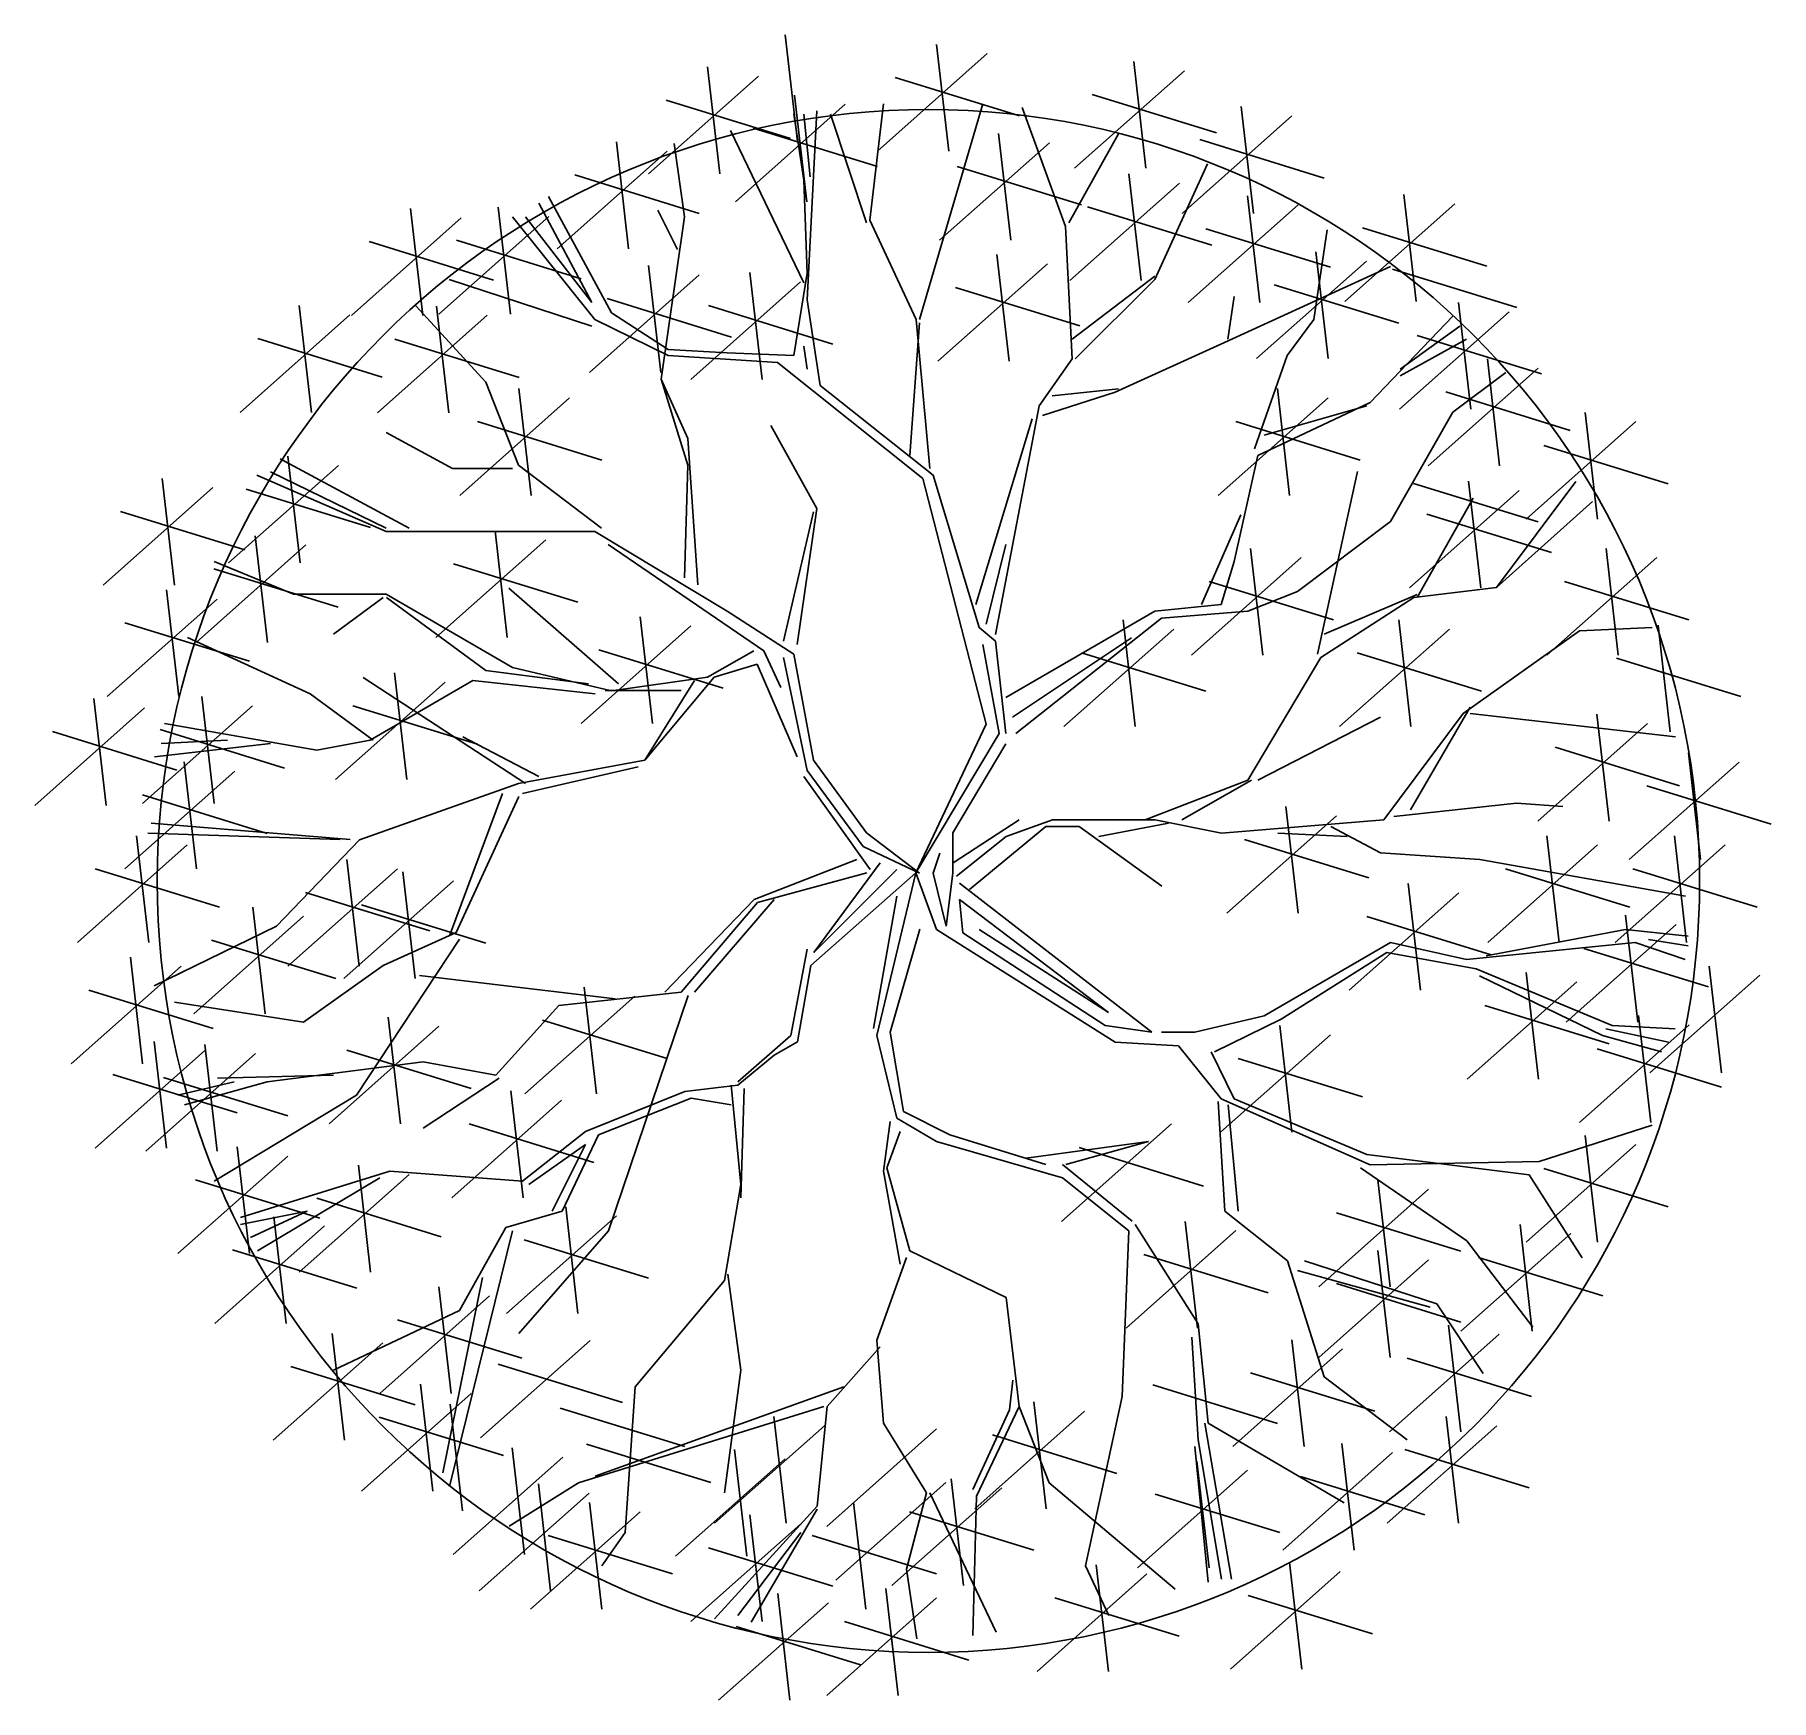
# Model space of a CAD drawing. Header units: millimetres. Extents: x 316.04 to 318.29, y 2608.06 to 2610.22.
import ezdxf

# ---------------------------------------------------------------- set-up
doc = ezdxf.new("R2010")
doc.units = ezdxf.units.MM
doc.header["$LTSCALE"] = 10
doc.layers.add('Vegetais', color=94, linetype='Continuous')

msp = doc.modelspace()

# ---------------------------------------------------------------- linework, layer by layer
at = {"layer": 'Vegetais'}
for p, q in [((317.0094, 2610.2176), (317.0253, 2610.0792)), ((317.2056, 2610.2051), (317.2215, 2610.0667)), ((316.9089, 2610.1758), (316.9248, 2610.0374)), ((317.2713, 2610.1932), (317.129, 2610.0667)), ((317.527, 2610.171), (317.3846, 2610.0445)), ((317.4613, 2610.183), (317.4772, 2610.0445)), ((316.9746, 2610.1638), (316.8322, 2610.0374)), ((317.1519, 2610.1623), (317.3131, 2610.1125)), ((316.8551, 2610.133), (317.0164, 2610.0832)), ((317.0872, 2610.1274), (316.9448, 2610.0009)), ((317.0215, 2610.1394), (317.0374, 2610.0009)), ((317.1192, 2609.9772), (317.1368, 2610.1279)), ((317.1836, 2609.8485), (317.2655, 2610.1279)), ((317.4075, 2610.1401), (317.5688, 2610.0903)), ((317.0337, 2610.0292), (317.0205, 2610.1148)), ((317.0337, 2610.1148), (317.0417, 2610.0336)), ((317.0381, 2609.8741), (317.0505, 2610.1191)), ((317.1149, 2609.9736), (317.0681, 2610.1148)), ((317.373, 2609.9692), (317.3167, 2610.1235)), ((317.6665, 2610.1125), (317.5242, 2609.986)), ((317.6008, 2610.1244), (317.6168, 2609.986)), ((317.0337, 2609.896), (316.9386, 2610.0935)), ((316.9677, 2610.0966), (317.129, 2610.0468)), ((317.2862, 2610.0896), (317.3022, 2609.9512)), ((317.3774, 2609.9736), (317.4417, 2610.0892)), ((317.5471, 2610.0816), (317.7083, 2610.0318)), ((316.8562, 2610.0667), (316.7138, 2609.9402)), ((316.7905, 2610.0786), (316.8064, 2609.9402)), ((316.8787, 2609.9816), (316.8655, 2610.0767)), ((317.352, 2610.0776), (317.2096, 2609.9512)), ((317.2325, 2610.0468), (317.3938, 2609.997)), ((317.4551, 2610.0373), (317.471, 2609.8989)), ((317.4885, 2609.9004), (317.5572, 2610.0504)), ((316.7367, 2610.0358), (316.898, 2609.986)), ((317.0381, 2609.9085), (317.0337, 2610.0292)), ((317.5208, 2610.0253), (317.3784, 2609.8989)), ((316.5235, 2609.9922), (316.5395, 2609.8538)), ((316.6372, 2609.994), (316.6531, 2609.8555)), ((316.7588, 2609.8704), (316.69, 2609.9992)), ((316.7844, 2609.8573), (316.7025, 2610.008)), ((317.4013, 2609.9945), (317.5626, 2609.9447)), ((317.6745, 2609.997), (317.5321, 2609.8705)), ((317.6088, 2610.0089), (317.6247, 2609.8705)), ((317.8775, 2609.9984), (317.7351, 2609.8719)), ((317.8117, 2610.0103), (317.8277, 2609.8719)), ((316.5892, 2609.9803), (316.4469, 2609.8538)), ((316.7029, 2609.982), (316.5605, 2609.8555)), ((316.7624, 2609.8485), (316.6557, 2609.9816)), ((316.6725, 2609.9816), (316.7588, 2609.8704)), ((316.8699, 2609.9392), (316.8443, 2609.9904)), ((316.8487, 2609.771), (316.8787, 2609.9816)), ((317.1792, 2609.8485), (317.1192, 2609.9772)), ((317.3817, 2609.7973), (317.373, 2609.9692)), ((316.4698, 2609.9494), (316.631, 2609.8996)), ((316.5834, 2609.9512), (316.7447, 2609.9014)), ((317.555, 2609.9661), (317.7163, 2609.9163)), ((317.6947, 2609.8485), (317.7122, 2609.9648)), ((317.758, 2609.9675), (317.9193, 2609.9177)), ((317.2839, 2609.9327), (317.2998, 2609.7943)), ((317.7631, 2609.9243), (317.6207, 2609.7978)), ((317.6974, 2609.9362), (317.7133, 2609.7978)), ((316.898, 2609.9064), (316.7556, 2609.7799)), ((316.8323, 2609.9183), (316.8482, 2609.7799)), ((316.9637, 2609.9093), (316.9796, 2609.7709)), ((317.0205, 2609.8017), (317.0381, 2609.9085)), ((317.3496, 2609.9208), (317.2072, 2609.7943)), ((317.3817, 2609.8229), (317.4885, 2609.9048)), ((317.5792, 2609.8185), (317.7941, 2609.9173)), ((317.7968, 2609.9137), (317.9581, 2609.8639)), ((316.7588, 2609.8397), (316.5738, 2609.9004)), ((317.0294, 2609.8974), (316.8871, 2609.7709)), ((317.2301, 2609.8899), (317.3914, 2609.8401)), ((317.3854, 2609.7973), (317.4885, 2609.9004)), ((317.5835, 2609.8229), (317.5916, 2609.8785)), ((317.6436, 2609.8934), (317.8049, 2609.8436)), ((316.3794, 2609.8665), (316.3953, 2609.7281)), ((316.6213, 2609.7673), (316.5306, 2609.8661)), ((316.5572, 2609.8659), (316.5731, 2609.7274)), ((316.7785, 2609.8755), (316.9398, 2609.8257)), ((316.8575, 2609.8097), (316.7844, 2609.8573)), ((316.91, 2609.8665), (317.0712, 2609.8167)), ((317.0549, 2609.7629), (317.0381, 2609.8741)), ((317.9482, 2609.8585), (317.8059, 2609.7321)), ((317.8825, 2609.8705), (317.8985, 2609.7321)), ((316.4451, 2609.8546), (316.3027, 2609.7281)), ((316.6229, 2609.8539), (316.4806, 2609.7274)), ((316.8575, 2609.8017), (316.7624, 2609.8485)), ((317.1712, 2609.6722), (317.1836, 2609.8441)), ((317.1968, 2609.6554), (317.1792, 2609.8485)), ((317.6603, 2609.8017), (317.6947, 2609.8485)), ((317.7678, 2609.741), (317.8753, 2609.8529)), ((317.8066, 2609.7841), (317.8841, 2609.8397)), ((316.3256, 2609.8237), (316.4869, 2609.7739)), ((316.5034, 2609.8231), (316.6647, 2609.7733)), ((317.0337, 2609.8141), (317.0381, 2609.7841)), ((317.4373, 2609.7541), (317.5792, 2609.8185)), ((317.8066, 2609.7753), (317.8928, 2609.8229)), ((317.8288, 2609.8277), (317.9901, 2609.7779)), ((316.9343, 2609.8053), (316.8575, 2609.8097)), ((316.9993, 2609.7929), (316.8575, 2609.8017)), ((317.0205, 2609.8017), (316.9343, 2609.8053)), ((317.188, 2609.6422), (316.9993, 2609.7929)), ((317.3386, 2609.7366), (317.3817, 2609.7973)), ((317.6179, 2609.681), (317.6603, 2609.8017)), ((317.9199, 2609.7973), (317.9358, 2609.6589)), ((316.6637, 2609.6598), (316.6213, 2609.7673)), ((316.8831, 2609.6942), (316.8487, 2609.771)), ((316.8487, 2609.771), (316.8831, 2609.6598)), ((317.9856, 2609.7854), (317.8432, 2609.6589)), ((317.8753, 2609.7285), (317.944, 2609.7797)), ((316.7298, 2609.747), (316.5874, 2609.6205)), ((316.6641, 2609.7589), (316.68, 2609.6205)), ((317.2011, 2609.6466), (317.0549, 2609.7629)), ((317.343, 2609.7241), (317.4373, 2609.7541)), ((317.3554, 2609.7497), (317.4417, 2609.7585)), ((317.7133, 2609.747), (317.571, 2609.6205)), ((317.6476, 2609.7589), (317.6635, 2609.6205)), ((317.8661, 2609.7545), (318.0274, 2609.7047)), ((317.6223, 2609.6722), (317.7678, 2609.741)), ((317.6303, 2609.6985), (317.7634, 2609.7366)), ((317.7941, 2609.5866), (317.8753, 2609.7285)), ((318.0468, 2609.7281), (318.0627, 2609.5896)), ((316.5782, 2609.6554), (316.4919, 2609.7022)), ((316.6103, 2609.7161), (316.7716, 2609.6663)), ((317.0505, 2609.6035), (316.9906, 2609.711)), ((317.5939, 2609.7161), (317.7551, 2609.6663)), ((318.1125, 2609.7161), (317.9701, 2609.5896)), ((316.8962, 2609.5047), (316.8831, 2609.6942)), ((317.993, 2609.6852), (318.1543, 2609.6355)), ((316.4301, 2609.6594), (316.2878, 2609.5329)), ((316.5219, 2609.5779), (316.3544, 2609.6678)), ((316.3644, 2609.6713), (316.3804, 2609.5329)), ((316.6557, 2609.6554), (316.5782, 2609.6554)), ((316.7712, 2609.5779), (316.6637, 2609.6598)), ((316.8831, 2609.6598), (316.8787, 2609.5135)), ((317.5916, 2609.5347), (317.6223, 2609.6722)), ((316.2672, 2609.6306), (316.1249, 2609.5041)), ((316.2015, 2609.6425), (316.2174, 2609.5041)), ((316.4919, 2609.5735), (316.3245, 2609.6466)), ((316.4919, 2609.5779), (316.342, 2609.651)), ((317.6998, 2609.4147), (317.7513, 2609.6513)), ((317.8243, 2609.636), (317.9856, 2609.5862)), ((317.8953, 2609.6389), (317.9113, 2609.5005)), ((317.9317, 2609.5009), (318.0347, 2609.6383)), ((316.3107, 2609.6285), (316.4719, 2609.5787)), ((317.961, 2609.627), (317.8187, 2609.5005)), ((317.8287, 2609.4879), (317.9016, 2609.6169)), ((317.9317, 2609.5009), (318.0564, 2609.6124)), ((316.1477, 2609.5997), (316.309, 2609.5499)), ((317.5492, 2609.4791), (317.6004, 2609.5954)), ((317.6735, 2609.4959), (317.7941, 2609.5866)), ((317.8416, 2609.5961), (318.0029, 2609.5463)), ((316.3222, 2609.5681), (316.3381, 2609.4297)), ((316.7624, 2609.5735), (316.4919, 2609.5735)), ((316.6332, 2609.5747), (316.6491, 2609.4363)), ((316.3879, 2609.5562), (316.2455, 2609.4297)), ((316.6989, 2609.5628), (316.5566, 2609.4363)), ((317.6128, 2609.5518), (317.6287, 2609.4134)), ((318.0737, 2609.5518), (318.0896, 2609.4134)), ((316.2684, 2609.5253), (316.4297, 2609.4755)), ((316.372, 2609.4923), (316.2689, 2609.5347)), ((316.5795, 2609.5319), (316.7407, 2609.4821)), ((317.6785, 2609.5398), (317.5361, 2609.4134)), ((317.5748, 2609.4791), (317.5916, 2609.5347)), ((318.1394, 2609.5398), (317.997, 2609.4134)), ((316.2071, 2609.498), (316.2231, 2609.3596)), ((316.7931, 2609.376), (316.6513, 2609.5003)), ((317.559, 2609.509), (317.7203, 2609.4592)), ((317.6091, 2609.4703), (317.6735, 2609.4959)), ((317.8244, 2609.4879), (317.9317, 2609.5009)), ((318.0199, 2609.509), (318.1812, 2609.4592)), ((316.2728, 2609.4861), (316.1305, 2609.3596)), ((316.4919, 2609.4923), (316.372, 2609.4923)), ((316.4882, 2609.4879), (316.4238, 2609.4406)), ((316.6557, 2609.3972), (316.4919, 2609.4923)), ((316.6214, 2609.3933), (316.4925, 2609.4879)), ((317.4885, 2609.4703), (317.5748, 2609.4791)), ((317.704, 2609.4105), (317.8244, 2609.4879)), ((317.7082, 2609.4406), (317.8287, 2609.4922)), ((316.1534, 2609.4552), (316.3147, 2609.4054)), ((316.8871, 2609.4512), (316.7447, 2609.3247)), ((316.8214, 2609.4632), (316.8373, 2609.3247)), ((317.4475, 2609.4592), (317.4634, 2609.3208)), ((317.4973, 2609.4615), (317.6091, 2609.4703)), ((317.8049, 2609.4592), (317.8208, 2609.3208)), ((318.1412, 2609.4523), (318.1571, 2609.3138)), ((316.3937, 2609.3632), (316.2346, 2609.4364)), ((317.5132, 2609.4472), (317.3709, 2609.3208)), ((317.8706, 2609.4472), (317.7282, 2609.3208)), ((317.8886, 2609.3376), (318.0392, 2609.4449)), ((318.0392, 2609.4449), (318.1335, 2609.4491)), ((316.7676, 2609.4203), (316.9289, 2609.3705)), ((317.3938, 2609.4164), (317.555, 2609.3666)), ((317.6094, 2609.2514), (317.704, 2609.4105)), ((317.7511, 2609.4164), (317.9124, 2609.3666)), ((318.0874, 2609.4094), (318.2487, 2609.3597)), ((316.6729, 2609.2472), (316.4624, 2609.3846)), ((316.5028, 2609.3905), (316.5187, 2609.252)), ((316.7545, 2609.3761), (316.6214, 2609.3933)), ((316.7844, 2609.3672), (316.6557, 2609.3972)), ((316.9087, 2609.3847), (316.7844, 2609.3672)), ((316.9174, 2609.3847), (316.8275, 2609.2772)), ((316.4753, 2609.303), (316.3937, 2609.3632)), ((316.5685, 2609.3785), (316.4262, 2609.252)), ((316.6042, 2609.3804), (316.4711, 2609.303)), ((316.763, 2609.3632), (316.6042, 2609.3804)), ((316.8747, 2609.3674), (316.7759, 2609.3674)), ((316.8919, 2609.3804), (316.8275, 2609.2773)), ((316.1787, 2609.345), (316.0364, 2609.2185)), ((316.113, 2609.357), (316.1289, 2609.2185)), ((316.3186, 2609.3476), (316.1763, 2609.2212)), ((316.2529, 2609.3596), (316.2689, 2609.2212)), ((316.449, 2609.3476), (316.6103, 2609.2978)), ((317.82, 2609.2128), (317.8974, 2609.346)), ((316.1992, 2609.3168), (316.3604, 2609.267)), ((316.4021, 2609.2903), (316.2045, 2609.3246)), ((317.6224, 2609.2514), (317.7814, 2609.3331)), ((317.7856, 2609.1999), (317.8886, 2609.3376)), ((317.8974, 2609.3376), (318.1636, 2609.3074)), ((318.1274, 2609.3247), (317.9851, 2609.1983)), ((318.0617, 2609.3367), (318.0777, 2609.1983)), ((316.0593, 2609.3142), (316.2205, 2609.2644)), ((316.3422, 2609.2987), (316.1916, 2609.2815)), ((316.2003, 2609.2987), (316.2862, 2609.303)), ((316.4711, 2609.303), (316.4021, 2609.2903)), ((316.5913, 2609.3074), (316.6901, 2609.2559)), ((318.008, 2609.2939), (318.1692, 2609.2441)), ((316.23, 2609.2749), (316.246, 2609.1365)), ((316.8275, 2609.2772), (316.6637, 2609.2472)), ((318.2462, 2609.2748), (318.1038, 2609.1484)), ((318.1805, 2609.2868), (318.1964, 2609.1484)), ((316.2957, 2609.263), (316.1534, 2609.1365)), ((316.6687, 2609.2342), (316.819, 2609.2686)), ((317.4763, 2609.1999), (317.6094, 2609.2514)), ((317.5236, 2609.1999), (317.6139, 2609.2514)), ((316.1763, 2609.2321), (316.3376, 2609.1823)), ((316.6637, 2609.2472), (316.4575, 2609.1741)), ((316.6428, 2609.2342), (316.5741, 2609.0495)), ((316.6642, 2609.23), (316.5826, 2609.0537)), ((318.1267, 2609.244), (318.288, 2609.1942)), ((317.7243, 2609.2052), (317.5819, 2609.0788)), ((317.6586, 2609.2172), (317.6745, 2609.0788)), ((317.7986, 2609.2041), (317.9576, 2609.2215)), ((317.9576, 2609.2215), (318.0176, 2609.2171)), ((316.1831, 2609.1827), (316.4323, 2609.1742)), ((316.4452, 2609.1742), (316.1874, 2609.1956)), ((317.3473, 2609.1914), (317.3904, 2609.1914)), ((317.3561, 2609.1999), (317.4892, 2609.1999)), ((317.3904, 2609.1914), (317.4977, 2609.114)), ((317.416, 2609.1785), (317.5064, 2609.1956)), ((317.4892, 2609.1999), (317.5751, 2609.1827)), ((317.5751, 2609.1827), (317.7856, 2609.1999)), ((317.6482, 2609.1827), (317.7383, 2609.1785)), ((317.7169, 2609.1914), (317.7814, 2609.1571)), ((316.234, 2609.1674), (316.0917, 2609.0409)), ((316.1683, 2609.1793), (316.1842, 2609.0409)), ((316.4575, 2609.1741), (316.35, 2609.0622)), ((317.6048, 2609.1744), (317.7661, 2609.1246)), ((318.0627, 2609.1674), (317.9204, 2609.0409)), ((317.997, 2609.1793), (318.013, 2609.0409)), ((318.228, 2609.1674), (318.0856, 2609.0409)), ((318.1623, 2609.1793), (318.1782, 2609.0409)), ((316.1146, 2609.1365), (316.2758, 2609.0867)), ((316.5068, 2609.1365), (316.3644, 2609.01)), ((316.4411, 2609.1485), (316.457, 2609.01)), ((317.7814, 2609.1571), (317.9103, 2609.1483)), ((317.9103, 2609.1483), (318.1766, 2609.101)), ((317.9433, 2609.1365), (318.1045, 2609.0867)), ((318.1085, 2609.1365), (318.2698, 2609.0867)), ((316.5795, 2609.1206), (316.4371, 2608.9941)), ((316.5138, 2609.1325), (316.5297, 2608.9941)), ((317.8171, 2609.1173), (317.833, 2608.9789)), ((316.3873, 2609.1056), (316.5486, 2609.0558)), ((317.8828, 2609.1054), (317.7405, 2608.9789)), ((316.385, 2609.0749), (316.2427, 2608.9484)), ((316.3193, 2609.0868), (316.3353, 2608.9484)), ((316.46, 2609.0897), (316.6213, 2609.0399)), ((317.7634, 2609.0745), (317.9246, 2609.0247)), ((318.0989, 2609.0761), (318.1148, 2608.9377)), ((316.35, 2609.0622), (316.1914, 2608.9846)), ((316.587, 2609.0453), (316.4537, 2608.8431)), ((316.5826, 2609.0537), (316.4882, 2609.0109)), ((318.099, 2609.0578), (317.9184, 2609.0234)), ((318.1646, 2609.0642), (318.0222, 2608.9377)), ((318.1802, 2609.049), (318.099, 2609.0578)), ((316.2656, 2609.044), (316.4269, 2608.9942)), ((317.6303, 2608.9459), (317.7941, 2609.0409)), ((317.6523, 2608.9415), (317.7897, 2609.0278)), ((317.7897, 2609.0278), (317.9053, 2609.0066)), ((317.7941, 2609.0409), (317.8928, 2609.019)), ((317.8928, 2609.019), (318.1115, 2609.0409)), ((318.0451, 2609.0333), (318.2064, 2608.9835)), ((318.1115, 2609.0409), (318.1765, 2609.019)), ((318.1802, 2609.0366), (318.129, 2609.0446)), ((316.2261, 2609.01), (316.0837, 2608.8836)), ((316.1604, 2609.022), (316.1763, 2608.8836)), ((316.4882, 2609.0109), (316.385, 2608.9377)), ((317.9053, 2609.0066), (318.0815, 2608.9334)), ((317.9701, 2609.0021), (317.9861, 2608.8636)), ((318.2074, 2609.0104), (318.2233, 2608.872)), ((316.1066, 2608.9792), (316.2679, 2608.9294)), ((316.7889, 2608.9678), (316.5353, 2608.998)), ((316.7487, 2608.9831), (316.7646, 2608.8447)), ((318.0358, 2608.9901), (317.8935, 2608.8636)), ((318.069, 2608.9203), (317.9097, 2608.9978)), ((318.2731, 2608.9985), (318.1307, 2608.872)), ((316.385, 2608.9377), (316.2175, 2608.9636)), ((316.716, 2608.9594), (316.6343, 2608.869)), ((316.8144, 2608.9712), (316.672, 2608.8447)), ((316.8747, 2608.9765), (316.716, 2608.9594)), ((316.8835, 2608.9721), (316.7802, 2608.6671)), ((317.9164, 2608.9592), (318.0777, 2608.9094)), ((316.4948, 2608.9443), (316.5108, 2608.8059)), ((316.6949, 2608.9403), (316.8562, 2608.8905)), ((317.6506, 2608.9334), (317.6665, 2608.7949)), ((318.1816, 2608.9341), (318.0393, 2608.8076)), ((318.0815, 2608.9334), (318.1634, 2608.929)), ((318.1159, 2608.9461), (318.1319, 2608.8076)), ((316.1913, 2608.9127), (316.2072, 2608.7743)), ((316.5605, 2608.9324), (316.4182, 2608.8059)), ((317.7163, 2608.9214), (317.5739, 2608.7949)), ((318.1458, 2608.899), (318.069, 2608.9203)), ((318.1546, 2608.9115), (318.0734, 2608.929)), ((316.257, 2608.9008), (316.1146, 2608.7743)), ((316.3227, 2608.8968), (316.1803, 2608.7703)), ((316.257, 2608.9088), (316.2729, 2608.7703)), ((316.4411, 2608.9015), (316.6024, 2608.8517)), ((317.5968, 2608.8905), (317.7581, 2608.8407)), ((318.0622, 2608.9032), (318.2235, 2608.8534)), ((316.1375, 2608.8699), (316.2988, 2608.8201)), ((316.2032, 2608.8659), (316.3645, 2608.8161)), ((316.4238, 2608.869), (316.2732, 2608.8648)), ((316.5398, 2608.8862), (316.3377, 2608.8603)), ((316.6343, 2608.869), (316.5398, 2608.8862)), ((316.2949, 2608.8603), (316.2217, 2608.8431)), ((316.3377, 2608.8603), (316.2304, 2608.8304)), ((316.4537, 2608.8431), (316.269, 2608.7316)), ((316.6386, 2608.8648), (316.5398, 2608.8003)), ((316.6536, 2608.8486), (316.6695, 2608.7101)), ((316.8792, 2608.8476), (316.7503, 2608.796)), ((316.7193, 2608.8366), (316.577, 2608.7101)), ((316.8877, 2608.8389), (316.7675, 2608.7916)), ((317.5708, 2608.8346), (317.5793, 2608.6927)), ((317.5748, 2608.8383), (317.7678, 2608.7527)), ((317.5967, 2608.6927), (317.5838, 2608.8304)), ((317.5916, 2608.8383), (317.7634, 2608.7659)), ((316.5998, 2608.8057), (316.7611, 2608.7559)), ((317.5102, 2608.8059), (317.3679, 2608.6794)), ((317.9872, 2608.7571), (318.1334, 2608.8039)), ((316.2987, 2608.776), (316.3147, 2608.6376)), ((316.7503, 2608.796), (316.6687, 2608.7316)), ((316.6771, 2608.7271), (316.7503, 2608.7789)), ((316.7503, 2608.7789), (316.7073, 2608.6927)), ((316.7675, 2608.7916), (316.7202, 2608.6927)), ((317.4805, 2608.7831), (317.3217, 2608.7614)), ((317.3732, 2608.753), (317.4805, 2608.7831)), ((317.3908, 2608.775), (317.552, 2608.7252)), ((318.1125, 2608.779), (317.9701, 2608.6525)), ((318.0468, 2608.7909), (318.0627, 2608.6525)), ((316.3644, 2608.764), (316.2221, 2608.6376)), ((317.369, 2608.753), (317.4591, 2608.6798)), ((317.7634, 2608.7659), (317.974, 2608.7396)), ((317.7678, 2608.7527), (317.9872, 2608.7571)), ((316.245, 2608.7332), (316.4062, 2608.6834)), ((316.4967, 2608.7443), (316.3033, 2608.6843)), ((316.325, 2608.6412), (316.4838, 2608.7358)), ((316.5217, 2608.7401), (316.3794, 2608.6137)), ((316.456, 2608.7521), (316.4719, 2608.6137)), ((316.6687, 2608.7316), (316.4967, 2608.7443)), ((317.369, 2608.7358), (317.4549, 2608.6671)), ((317.7555, 2608.7487), (317.8931, 2608.6541)), ((317.778, 2608.7332), (317.7939, 2608.5947)), ((317.974, 2608.7396), (318.0427, 2608.6321)), ((317.993, 2608.7481), (318.1543, 2608.6983)), ((316.4023, 2608.7093), (316.5635, 2608.6595)), ((317.8437, 2608.7212), (317.7014, 2608.5947)), ((316.3894, 2608.6927), (316.3033, 2608.6755)), ((316.3163, 2608.6584), (316.3894, 2608.6927)), ((316.3463, 2608.6853), (316.3623, 2608.5469)), ((316.7202, 2608.6927), (316.647, 2608.6713)), ((316.7905, 2608.6864), (316.6481, 2608.5599)), ((316.7248, 2608.6983), (316.7407, 2608.5599)), ((317.5793, 2608.6927), (317.6609, 2608.6282)), ((317.7243, 2608.6904), (317.8855, 2608.6406)), ((316.412, 2608.6734), (316.2697, 2608.5469)), ((316.6557, 2608.6671), (316.5741, 2608.3359)), ((316.647, 2608.6713), (316.587, 2608.5637)), ((316.7802, 2608.6671), (316.6642, 2608.5339)), ((317.4549, 2608.6671), (317.4462, 2608.4522)), ((317.5939, 2608.6674), (317.4515, 2608.541)), ((317.4633, 2608.6755), (317.545, 2608.5466)), ((317.5282, 2608.6794), (317.5441, 2608.541)), ((318.0279, 2608.6635), (317.8855, 2608.537)), ((317.9622, 2608.6754), (317.9781, 2608.537)), ((316.2926, 2608.6425), (316.4539, 2608.5927)), ((316.671, 2608.6555), (316.8323, 2608.6057)), ((317.1711, 2608.6412), (317.2958, 2608.5809)), ((317.778, 2608.6416), (317.7939, 2608.5031)), ((317.8931, 2608.6541), (317.979, 2608.5423)), ((317.1669, 2608.6327), (317.1283, 2608.5252)), ((317.4744, 2608.6366), (317.6357, 2608.5868)), ((317.6609, 2608.6282), (317.7082, 2608.4779)), ((317.6826, 2608.6282), (317.8543, 2608.5725)), ((317.8437, 2608.6296), (317.7014, 2608.5031)), ((317.9084, 2608.6326), (318.0697, 2608.5828)), ((316.6169, 2608.6068), (316.5654, 2608.3534)), ((316.9307, 2608.6026), (316.8148, 2608.4649)), ((316.935, 2608.6111), (316.9521, 2608.4866)), ((317.6739, 2608.6155), (317.8458, 2608.5682)), ((317.7243, 2608.5987), (317.8855, 2608.5489)), ((316.6262, 2608.5828), (316.4839, 2608.4563)), ((316.5605, 2608.5947), (316.5765, 2608.4563)), ((317.2958, 2608.5809), (317.313, 2608.4393)), ((317.8543, 2608.5725), (317.9145, 2608.4821)), ((316.587, 2608.5637), (316.4238, 2608.4866)), ((316.5068, 2608.5519), (316.6681, 2608.5021)), ((316.4222, 2608.534), (316.4381, 2608.3956)), ((317.5365, 2608.5294), (317.545, 2608.3962)), ((317.545, 2608.5466), (317.5579, 2608.4176)), ((317.9353, 2608.533), (317.793, 2608.4065)), ((317.8696, 2608.545), (317.8855, 2608.4065)), ((316.4879, 2608.522), (316.3455, 2608.3956)), ((316.7567, 2608.525), (316.6143, 2608.3986)), ((317.1326, 2608.5167), (317.0639, 2608.4393)), ((317.1283, 2608.5252), (317.1368, 2608.4176)), ((317.7322, 2608.5141), (317.5899, 2608.3876)), ((317.6665, 2608.526), (317.6825, 2608.3876)), ((316.3684, 2608.4912), (316.5297, 2608.4414)), ((316.6372, 2608.4942), (316.7985, 2608.4444)), ((316.9521, 2608.4866), (316.9307, 2608.3275)), ((317.6128, 2608.4832), (317.774, 2608.4334)), ((317.8158, 2608.5021), (317.9771, 2608.4523)), ((316.5367, 2608.4683), (316.5526, 2608.3298)), ((316.763, 2608.3489), (317.0853, 2608.4649)), ((316.8148, 2608.4649), (316.8018, 2608.2759)), ((317.3045, 2608.4736), (317.3001, 2608.435)), ((317.4863, 2608.4673), (317.6476, 2608.4175)), ((317.7082, 2608.4779), (317.8157, 2608.3962)), ((316.6024, 2608.4563), (316.46, 2608.3298)), ((316.5749, 2608.4426), (316.5908, 2608.3042)), ((316.7178, 2608.4374), (316.8791, 2608.3876)), ((317.0597, 2608.4393), (316.7416, 2608.3404)), ((317.0639, 2608.4393), (317.0509, 2608.3103)), ((317.313, 2608.4393), (317.2573, 2608.3232)), ((317.313, 2608.4393), (317.3518, 2608.3404)), ((317.332, 2608.4454), (317.348, 2608.3069)), ((317.4462, 2608.4522), (317.3989, 2608.2329)), ((316.4829, 2608.4254), (316.6442, 2608.3757)), ((316.9946, 2608.4264), (317.0105, 2608.288)), ((317.1368, 2608.4176), (317.1928, 2608.3275)), ((317.3001, 2608.435), (317.2528, 2608.3317)), ((317.3977, 2608.4334), (317.2554, 2608.3069)), ((317.5537, 2608.4176), (317.588, 2608.2157)), ((317.5579, 2608.4176), (317.7341, 2608.3145)), ((317.8666, 2608.4264), (317.8825, 2608.288)), ((317.0603, 2608.4145), (316.9179, 2608.288)), ((317.2056, 2608.4105), (317.0633, 2608.284)), ((317.2783, 2608.4025), (317.4396, 2608.3527)), ((317.545, 2608.3962), (317.5751, 2608.2157)), ((317.9323, 2608.4145), (317.79, 2608.288)), ((316.7212, 2608.3739), (316.5789, 2608.2474)), ((316.6555, 2608.3859), (316.6714, 2608.2474)), ((316.7517, 2608.3906), (316.9129, 2608.3408)), ((317.0095, 2608.3717), (316.8672, 2608.2452)), ((316.9438, 2608.3836), (316.9597, 2608.2452)), ((317.5579, 2608.2115), (317.5407, 2608.3877)), ((317.7969, 2608.3796), (317.6546, 2608.2532)), ((317.7312, 2608.3916), (317.7472, 2608.2532)), ((317.8129, 2608.3836), (317.9741, 2608.3338)), ((317.6088, 2608.3567), (317.4664, 2608.2303)), ((317.5431, 2608.3687), (317.559, 2608.2303)), ((317.6775, 2608.3488), (317.8387, 2608.299)), ((316.7551, 2608.3271), (316.6127, 2608.2006)), ((316.7416, 2608.3404), (316.6515, 2608.2844)), ((316.6894, 2608.3391), (316.7053, 2608.2006)), ((317.2176, 2608.3408), (317.0752, 2608.2143)), ((317.2902, 2608.3338), (317.1479, 2608.2073)), ((317.1928, 2608.3275), (317.1669, 2608.2286)), ((317.197, 2608.3275), (317.2829, 2608.147)), ((317.2245, 2608.3458), (317.2405, 2608.2073)), ((317.3518, 2608.3404), (317.5151, 2608.2027)), ((317.4893, 2608.3259), (317.6506, 2608.2761)), ((316.8214, 2608.303), (316.679, 2608.1765)), ((316.7557, 2608.3149), (316.7716, 2608.1765)), ((317.0509, 2608.3103), (316.9178, 2608.1641)), ((317.0509, 2608.3061), (316.9651, 2608.1599)), ((317.0981, 2608.3149), (317.114, 2608.1765)), ((317.1708, 2608.303), (317.332, 2608.2532)), ((317.2573, 2608.3232), (317.2528, 2608.1427)), ((317.0294, 2608.287), (316.8871, 2608.1605)), ((316.9637, 2608.299), (316.9796, 2608.1605)), ((316.7019, 2608.2721), (316.8632, 2608.2223)), ((316.8018, 2608.2759), (316.7717, 2608.2329)), ((316.9479, 2608.1684), (317.0295, 2608.2759)), ((317.0443, 2608.2721), (317.2056, 2608.2223)), ((316.91, 2608.2561), (317.0712, 2608.2063)), ((317.6635, 2608.2372), (317.6795, 2608.0988)), ((317.1669, 2608.2286), (317.1799, 2608.1383)), ((317.4784, 2608.2223), (317.336, 2608.0958)), ((317.3989, 2608.2329), (317.429, 2608.1684)), ((317.4127, 2608.2342), (317.4286, 2608.0958)), ((317.7292, 2608.2253), (317.5869, 2608.0988)), ((316.9997, 2608.197), (317.0156, 2608.0586)), ((317.2056, 2608.1914), (317.0633, 2608.0649)), ((317.1399, 2608.2034), (317.1558, 2608.0649)), ((317.3589, 2608.1914), (317.5202, 2608.1416)), ((317.6098, 2608.1944), (317.7711, 2608.1446)), ((317.0654, 2608.1851), (316.923, 2608.0586)), ((316.9459, 2608.1542), (317.1072, 2608.1044)), ((317.0862, 2608.1605), (317.2474, 2608.1107))]:
    msp.add_line(p, q, dxfattribs=at)
at = {"layer": 'Vegetais', "color": 34}
for p, q in [((317.2823, 2609.4403), (317.3386, 2609.7366)), ((317.2567, 2609.4791), (317.3298, 2609.7198)), ((317.2699, 2609.324), (317.188, 2609.6422)), ((317.2611, 2609.4491), (317.2011, 2609.6466)), ((317.0074, 2609.4316), (317.0461, 2609.5991)), ((317.0249, 2609.4272), (317.0505, 2609.6035)), ((316.9343, 2609.4703), (316.7624, 2609.5735)), ((316.9818, 2609.4191), (316.78, 2609.5566)), ((317.2699, 2609.4535), (317.2955, 2609.5566)), ((317.0205, 2609.4147), (316.9343, 2609.4703)), ((317.2955, 2609.3584), (317.4885, 2609.4703)), ((317.3086, 2609.3116), (317.4973, 2609.4615)), ((317.2823, 2609.4316), (317.2611, 2609.4491)), ((317.2955, 2609.3116), (317.2823, 2609.4316)), ((317.3042, 2609.3328), (317.4585, 2609.4359)), ((316.9686, 2609.4191), (316.9087, 2609.3847)), ((317.0037, 2609.3716), (316.9818, 2609.4191)), ((317.0381, 2609.264), (317.0074, 2609.4103)), ((317.0461, 2609.2772), (317.0205, 2609.4147)), ((317.2867, 2609.3116), (317.2655, 2609.4272)), ((316.973, 2609.4016), (316.9174, 2609.3847)), ((316.973, 2609.4016), (317.0249, 2609.2816)), ((317.1786, 2609.1313), (317.2699, 2609.324)), ((317.1786, 2609.1313), (317.2867, 2609.3116)), ((317.2267, 2609.1829), (317.2955, 2609.2984)), ((317.1149, 2609.1829), (317.0461, 2609.2772)), ((317.1196, 2609.1354), (317.0338, 2609.2559)), ((317.1105, 2609.1653), (317.0381, 2609.264)), ((317.1836, 2609.1309), (317.1149, 2609.1829)), ((317.2267, 2609.1309), (317.2267, 2609.1829)), ((317.2271, 2609.1441), (317.313, 2609.1999)), ((317.2485, 2609.1097), (317.3473, 2609.1914)), ((317.2958, 2609.1785), (317.3561, 2609.1999)), ((317.1836, 2609.1309), (317.1105, 2609.1653)), ((317.2314, 2609.1269), (317.2958, 2609.1785)), ((317.1025, 2609.1483), (316.9693, 2609.0968)), ((317.0467, 2609.0281), (317.1326, 2609.1441)), ((317.154, 2609.1354), (317.0467, 2609.0281)), ((317.2099, 2609.1565), (317.2011, 2609.1309)), ((317.1154, 2609.1312), (316.9735, 2609.0926)), ((317.1786, 2609.1313), (317.0425, 2609.0109)), ((317.1786, 2609.1313), (317.1283, 2608.9205)), ((317.1786, 2609.1313), (317.2055, 2609.0578)), ((317.2011, 2609.1309), (317.218, 2609.0622)), ((317.218, 2609.0622), (317.2267, 2609.1309)), ((317.2355, 2609.1178), (317.4848, 2608.9246)), ((316.9693, 2609.0968), (316.8533, 2608.9765)), ((316.9735, 2609.0926), (316.8747, 2608.9765)), ((316.8919, 2608.9765), (316.9952, 2609.0968)), ((317.154, 2609.101), (317.1241, 2608.9292)), ((317.2355, 2609.0965), (317.4285, 2608.9502)), ((317.2399, 2609.0534), (317.2355, 2609.0965)), ((317.1841, 2609.0582), (317.1455, 2608.9248)), ((317.2055, 2609.0578), (317.4373, 2608.9115)), ((317.4241, 2608.9334), (317.2399, 2609.0534)), ((317.4285, 2608.9502), (317.2611, 2609.0578)), ((317.038, 2609.0323), (317.0166, 2608.9205)), ((317.0425, 2609.0109), (317.0253, 2608.9121)), ((317.4848, 2608.9246), (317.4241, 2608.9334)), ((317.5404, 2608.9246), (317.6303, 2608.9459)), ((317.566, 2608.899), (317.6523, 2608.9415)), ((317.0166, 2608.9205), (316.9479, 2608.8603)), ((317.0253, 2608.9121), (316.9952, 2608.8949)), ((317.1283, 2608.9205), (317.154, 2608.8132)), ((317.1455, 2608.9248), (317.1627, 2608.8217)), ((317.4373, 2608.9115), (317.5192, 2608.9071)), ((317.4973, 2608.9246), (317.5404, 2608.9246)), ((316.9952, 2608.8949), (316.9479, 2608.856)), ((317.5192, 2608.9071), (317.5748, 2608.8383)), ((317.5616, 2608.899), (317.5916, 2608.8383)), ((316.9479, 2608.856), (316.8792, 2608.8476)), ((316.9392, 2608.856), (316.9521, 2608.7271)), ((316.9521, 2608.7099), (316.9564, 2608.8518)), ((316.9392, 2608.8304), (316.8877, 2608.8389)), ((317.1627, 2608.8217), (317.2229, 2608.7916)), ((317.1455, 2608.8087), (317.1368, 2608.7443)), ((317.154, 2608.8132), (317.2057, 2608.7831)), ((317.1585, 2608.796), (317.1413, 2608.7487)), ((317.2057, 2608.7831), (317.369, 2608.7358)), ((317.2229, 2608.7916), (317.3473, 2608.753)), ((317.1368, 2608.7443), (317.1585, 2608.624)), ((317.1413, 2608.7487), (317.1711, 2608.6412)), ((316.9521, 2608.7271), (316.9307, 2608.6026))]:
    msp.add_line(p, q, dxfattribs=at)
at = {"layer": 'Vegetais'}
msp.add_circle((317.1951, 2609.1207), 1, dxfattribs=at)

doc.saveas('drawing.dxf')
